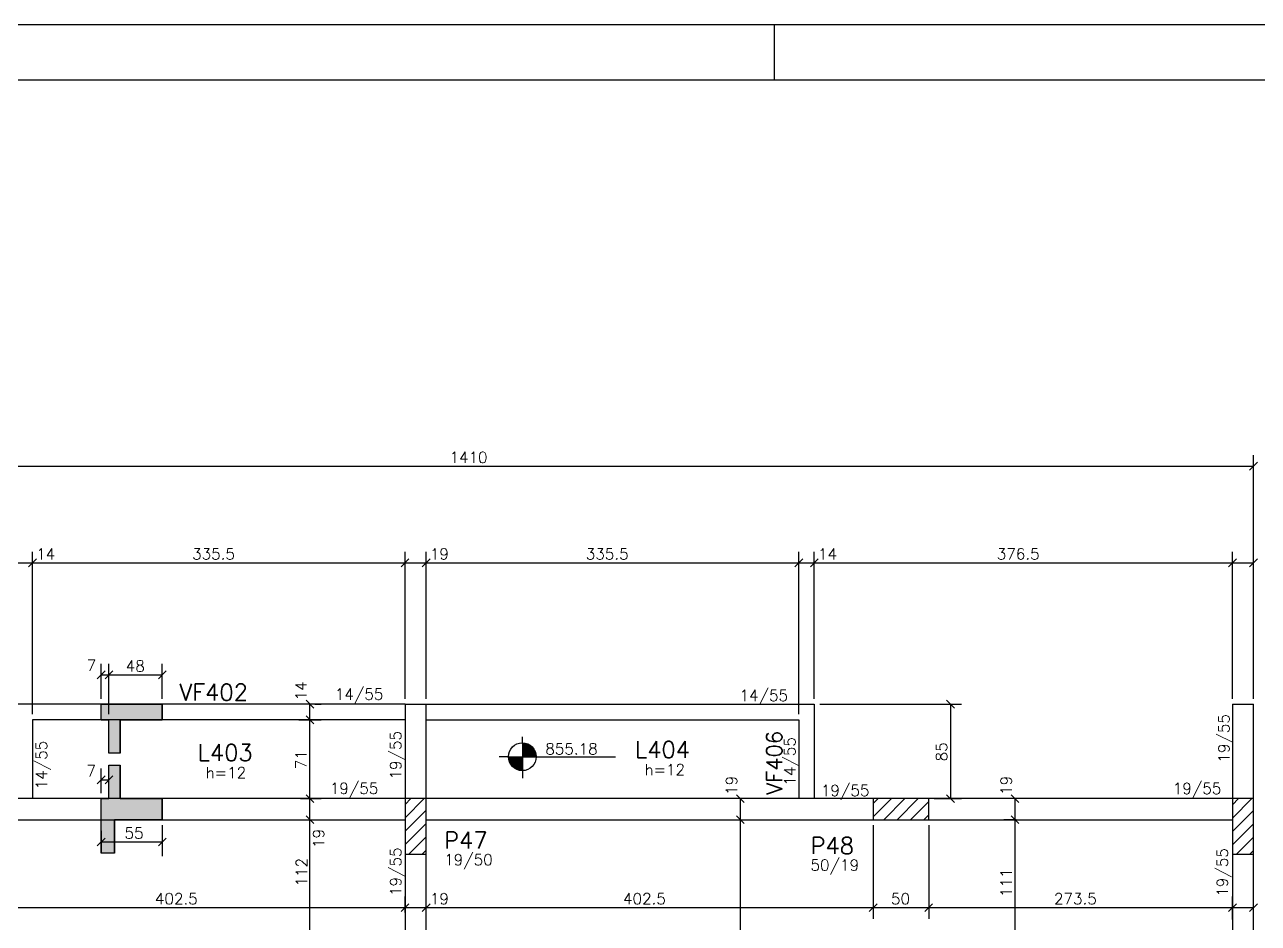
# Model space of a CAD drawing. Extents: x 1435 to 7619, y 830 to 3800.
# Drawn here: x 4366 to 5477, y 2991 to 3800 of the extents above; entities that cross this region are included whole.
import ezdxf

# ---------------------------------------------------------------- set-up
doc = ezdxf.new("R2010")
doc.units = 0
doc.header["$MEASUREMENT"] = 0
for name, color, linetype in [('1', 1, 'CONTINUOUS'), ('2', 2, 'CONTINUOUS'), ('3', 3, 'CONTINUOUS'), ('4', 4, 'CONTINUOUS'), ('6', 6, 'CONTINUOUS'), ('7', 7, 'CONTINUOUS'), ('8', 8, 'CONTINUOUS'), ('9', 9, 'CONTINUOUS')]:
    doc.layers.add(name, color=color, linetype=linetype)
doc.styles.get("Standard").update_dxf_attribs({"font": 'ROMANS.SHX'})

msp = doc.modelspace()

# ---------------------------------------------------------------- linework, layer by layer
at = {"layer": '1', "linetype": 'Continuous'}
msp.add_lwpolyline([(1434.82608, 829.928975), (7619.060405, 829.928975), (7619.060405, 3799.928975), (1434.82608, 3799.928975), (1434.82608, 829.928975)], dxfattribs=at)
at = {"layer": '2', "linetype": 'Continuous'}
for p, q in [((5469.054466, 3398.772644), (5476.125534, 3405.843712)), ((4369.554466, 3311.782786), (4376.625534, 3318.853854)), ((4369.554466, 3311.782786), (4376.625534, 3318.853854)), ((4705.054466, 3311.782786), (4712.125534, 3318.853854)), ((4705.054466, 3311.782786), (4712.125534, 3318.853854)), ((4724.054466, 3311.782786), (4731.125534, 3318.853854)), ((4724.054466, 3311.782786), (4731.125534, 3318.853854)), ((5059.554466, 3311.782786), (5066.625534, 3318.853854)), ((5059.554466, 3311.782786), (5066.625534, 3318.853854)), ((5073.554466, 3311.782786), (5080.625534, 3318.853854)), ((5073.554466, 3311.782786), (5080.625534, 3318.853854)), ((5450.054466, 3311.782786), (5457.125534, 3318.853854)), ((5450.054466, 3311.782786), (5457.125534, 3318.853854)), ((5469.054466, 3311.782786), (5476.125534, 3318.853854)), ((4431.469817, 3210.895119), (4438.540885, 3217.966187)), ((4438.469817, 3210.895119), (4445.540885, 3217.966187)), ((4438.469817, 3210.895119), (4445.540885, 3217.966187)), ((4486.469817, 3210.895119), (4493.540885, 3217.966187)), ((4626.466779, 3184.489466), (4619.395711, 3191.560534)), ((5196.164258, 3191.560534), (5203.235326, 3184.489466)), ((4626.466779, 3170.489466), (4619.395711, 3177.560534)), ((4626.466779, 3170.489466), (4619.395711, 3177.560534)), ((4431.469817, 3116.477405), (4438.540885, 3123.548473)), ((4431.469817, 3116.477405), (4438.540885, 3123.548473)), ((4438.469817, 3116.477405), (4445.540885, 3123.548473)), ((4438.469817, 3116.477405), (4445.540885, 3123.548473)), ((4626.466779, 3099.489466), (4619.395711, 3106.560534)), ((4626.466779, 3099.489466), (4619.395711, 3106.560534)), ((4626.466779, 3099.489466), (4619.395711, 3106.560534)), ((5014.010328, 3099.489466), (5006.93926, 3106.560534)), ((5014.010328, 3099.489466), (5006.93926, 3106.560534)), ((5196.164258, 3106.560534), (5203.235326, 3099.489466)), ((5261.304787, 3099.489466), (5254.23372, 3106.560534)), ((4626.466779, 3080.489466), (4619.395711, 3087.560534)), ((4626.466779, 3080.489466), (4619.395711, 3087.560534)), ((5014.010328, 3080.489466), (5006.93926, 3087.560534)), ((5014.010328, 3080.489466), (5006.93926, 3087.560534)), ((5261.304787, 3080.489466), (5254.23372, 3087.560534)), ((5261.304787, 3080.489466), (5254.23372, 3087.560534)), ((4431.469817, 3060.470467), (4438.540885, 3067.541535)), ((4486.469817, 3060.470467), (4493.540885, 3067.541535)), ((4705.054466, 3001.331838), (4712.125534, 3008.402905)), ((4705.054466, 3001.331838), (4712.125534, 3008.402905)), ((4724.054466, 3001.331838), (4731.125534, 3008.402905)), ((4724.054466, 3001.331838), (4731.125534, 3008.402905)), ((5126.554466, 3001.331838), (5133.625534, 3008.402905)), ((5126.554466, 3001.331838), (5133.625534, 3008.402905)), ((5176.554466, 3001.331838), (5183.625534, 3008.402905)), ((5176.554466, 3001.331838), (5183.625534, 3008.402905)), ((5450.054466, 3001.331838), (5457.125534, 3008.402905)), ((5450.054466, 3001.331838), (5457.125534, 3008.402905)), ((5469.054466, 3001.331838), (5476.125534, 3008.402905))]:
    msp.add_line(p, q, dxfattribs=at)
at = {"layer": '3', "linetype": 'Continuous'}
for p, q in [((5040.832831, 3799.928975), (5040.832831, 3749.929475)), ((4708.59, 3188.025), (4359.09, 3188.025)), ((4727.59, 3188.025), (5077.09, 3188.025)), ((5077.09, 3188.025), (5077.09, 3103.025)), ((4373.09, 3174.025), (4373.09, 3103.025)), ((4708.59, 3174.025), (4373.09, 3174.025)), ((4727.59, 3174.025), (5063.09, 3174.025)), ((5063.09, 3174.025), (5063.09, 3103.025)), ((4814.205302, 3153.213561), (4814.205302, 3158.718305)), ((4814.205302, 3153.213561), (4814.205302, 3128.213561)), ((4814.205302, 3152.606213), (4818.054427, 3152.606213)), ((4814.205302, 3151.813364), (4819.953764, 3151.813364)), ((4814.205302, 3151.020515), (4821.27756, 3151.020515)), ((4814.205302, 3150.227654), (4822.312821, 3150.227654)), ((4814.205302, 3149.434865), (4823.160161, 3149.434865)), ((4814.205302, 3148.642016), (4823.86917, 3148.642016)), ((4814.205302, 3147.849155), (4824.468506, 3147.849155)), ((4814.205302, 3147.056306), (4824.976529, 3147.056306)), ((4814.205302, 3146.263457), (4825.405682, 3146.263457)), ((4814.205302, 3145.470608), (4825.76474, 3145.470608)), ((4814.205302, 3144.677759), (4826.060046, 3144.677759)), ((4814.205302, 3143.884957), (4826.296319, 3143.884957)), ((4801.705302, 3140.713561), (4793.278598, 3140.713561)), ((4814.205254, 3139.92076), (4801.705254, 3139.92076)), ((4801.705302, 3140.713561), (4826.705302, 3140.713561)), ((4814.205254, 3139.127911), (4801.806248, 3139.127911)), ((4814.205254, 3138.335061), (4801.933611, 3138.335061)), ((4814.205254, 3137.542212), (4802.114237, 3137.542212)), ((4814.205254, 3136.749411), (4802.35051, 3136.749411)), ((4814.205254, 3135.956514), (4802.645815, 3135.956514)), ((4814.205254, 3135.163713), (4803.004874, 3135.163713)), ((4814.205254, 3134.370864), (4803.434027, 3134.370864)), ((4814.205254, 3133.578015), (4803.94205, 3133.578015)), ((4814.205254, 3132.785166), (4804.541434, 3132.785166)), ((4814.205302, 3143.092108), (4826.476897, 3143.092108)), ((4814.205302, 3142.299259), (4826.604308, 3142.299259)), ((4814.205302, 3141.50641), (4826.705302, 3141.50641)), ((4826.705302, 3140.713561), (4898.128051, 3140.713561)), ((4814.205254, 3131.992364), (4805.250395, 3131.992364)), ((4814.205254, 3131.199456), (4806.097735, 3131.199456)), ((4814.205254, 3130.406654), (4807.132996, 3130.406654)), ((4814.205254, 3129.613805), (4808.456791, 3129.613805)), ((4814.205254, 3128.820956), (4810.356177, 3128.820956)), ((4814.205302, 3128.213561), (4814.205302, 3121.345029)), ((4708.59, 3085.779937), (4725.835063, 3103.025)), ((4708.59, 3097.800752), (4713.814248, 3103.025)), ((5130.09, 3086.551402), (5146.563598, 3103.025)), ((5130.09, 3098.572218), (5134.542782, 3103.025)), ((5139.584413, 3084.025), (5158.584413, 3103.025)), ((5151.605228, 3084.025), (5170.605228, 3103.025)), ((5163.626043, 3084.025), (5180.09, 3100.488957)), ((5453.59, 3085.48939), (5471.12561, 3103.025)), ((5453.59, 3097.510205), (5459.104795, 3103.025)), ((4708.59, 3073.759122), (4727.59, 3092.759122)), ((5175.646859, 3084.025), (5180.09, 3088.468141)), ((5453.59, 3073.468575), (5472.59, 3092.468575)), ((4708.59, 3061.738307), (4727.59, 3080.738307)), ((5453.59, 3061.447759), (5472.59, 3080.447759)), ((4711.897509, 3053.025), (4727.59, 3068.717491)), ((5457.188056, 3053.025), (5472.59, 3068.426944)), ((4723.918324, 3053.025), (4727.59, 3056.696676)), ((5469.208871, 3053.025), (5472.59, 3056.406129))]:
    msp.add_line(p, q, dxfattribs=at)
for points in [[(4708.59, 3188.025), (4708.59, 3103.025)], [(4708.59, 3188.025), (4727.59, 3188.025)], [(4727.59, 3103.025), (4727.59, 3188.025)], [(5453.59, 3188.025), (5453.59, 3103.025)], [(5453.59, 3188.025), (5472.59, 3188.025)], [(5472.59, 3103.025), (5472.59, 3188.025)], [(4708.59, 3103.025), (4306.09, 3103.025)], [(5130.09, 3103.025), (4727.59, 3103.025)], [(5453.59, 3103.025), (5180.09, 3103.025)], [(4306.09, 3084.025), (4708.59, 3084.025)], [(4727.59, 3084.025), (5130.09, 3084.025)], [(5180.09, 3084.025), (5453.59, 3084.025)], [(4708.59, 3053.025), (4708.59, 2972.025)], [(4727.59, 2972.025), (4727.59, 3053.025)], [(5453.59, 3053.025), (5453.59, 2773.025)], [(5472.59, 2773.025), (5472.59, 3053.025)]]:
    msp.add_lwpolyline(points, dxfattribs=at)
msp.add_circle((4814.205302, 3140.713561), 12.5, dxfattribs=at)
at = {"layer": '6', "linetype": 'Continuous'}
for p, q in [((4435.005351, 3174.025), (4435.005351, 3188.025)), ((4435.005351, 3188.025), (4490.005351, 3188.025)), ((4490.005351, 3174.025), (4490.005351, 3188.025)), ((4435.005351, 3174.025), (4442.005351, 3174.025)), ((4442.005351, 3144.025), (4442.005351, 3174.025)), ((4452.005351, 3144.025), (4452.005351, 3174.025)), ((4452.005351, 3174.025), (4490.005351, 3174.025)), ((4442.005351, 3144.025), (4442.005351, 3144.025)), ((4442.005351, 3103.025), (4442.005351, 3133.025)), ((4452.005351, 3103.025), (4452.005351, 3133.025)), ((4435.005351, 3084.025), (4435.005351, 3103.025)), ((4435.005351, 3103.025), (4442.005351, 3103.025)), ((4442.005351, 3103.025), (4442.005351, 3103.025)), ((4452.005351, 3103.025), (4490.005351, 3103.025)), ((4490.005351, 3084.025), (4490.005351, 3103.025)), ((4435.005351, 3054.025), (4435.005351, 3084.025)), ((4447.005351, 3054.025), (4447.005351, 3084.025)), ((4447.005351, 3084.025), (4490.005351, 3084.025))]:
    msp.add_line(p, q, dxfattribs=at)
msp.add_lwpolyline([(1584.828547, 879.93055), (7569.064811, 879.93055), (7569.064811, 3749.929475), (1584.828547, 3749.929475), (1584.828547, 879.93055)], dxfattribs=at)
at = {"layer": '7', "linetype": 'Continuous'}
for points in [[(4708.59, 3053.025), (4727.59, 3053.025), (4727.59, 3103.025), (4708.59, 3103.025), (4708.59, 3053.025)], [(5130.09, 3084.025), (5180.09, 3084.025), (5180.09, 3103.025), (5130.09, 3103.025), (5130.09, 3084.025)], [(5453.59, 3053.025), (5472.59, 3053.025), (5472.59, 3103.025), (5453.59, 3103.025), (5453.59, 3053.025)]]:
    msp.add_lwpolyline(points, dxfattribs=at)
at = {"layer": '8', "linetype": 'Continuous'}
for points in [[(4435.005351, 3188.025), (4490.005351, 3188.025), (4490.005351, 3174.025), (4452.005351, 3174.025), (4452.005351, 3144.025), (4442.005351, 3144.025), (4442.005351, 3174.025), (4435.005351, 3174.025), (4435.005351, 3188.025)], [(4442.005351, 3133.025), (4452.005351, 3133.025), (4452.005351, 3103.025), (4490.005351, 3103.025), (4490.005351, 3084.025), (4447.005351, 3084.025), (4447.005351, 3054.025), (4435.005351, 3054.025), (4435.005351, 3103.025), (4442.005351, 3103.025), (4442.005351, 3133.025)]]:
    msp.add_lwpolyline(points, dxfattribs=at)
for points in [[(4442.005351, 3174.025), (4435.005351, 3174.025), (4490.005351, 3188.025)], [(4490.005351, 3188.025), (4435.005351, 3174.025), (4435.005351, 3188.025)], [(4452.005351, 3174.025), (4442.005351, 3174.025), (4490.005351, 3188.025)], [(4490.005351, 3188.025), (4490.005351, 3174.025), (4452.005351, 3174.025)], [(4452.005351, 3144.025), (4442.005351, 3144.025), (4452.005351, 3174.025)], [(4442.005351, 3144.025), (4442.005351, 3174.025), (4452.005351, 3174.025)], [(4442.005351, 3103.025), (4442.005351, 3133.025), (4452.005351, 3133.025)], [(4442.005351, 3103.025), (4452.005351, 3133.025), (4447.005351, 3084.025)], [(4452.005351, 3103.025), (4447.005351, 3084.025), (4452.005351, 3133.025)], [(4442.005351, 3103.025), (4447.005351, 3054.025), (4435.005351, 3054.025)], [(4442.005351, 3103.025), (4435.005351, 3054.025), (4435.005351, 3103.025)], [(4442.005351, 3103.025), (4447.005351, 3084.025), (4447.005351, 3054.025)], [(4452.005351, 3103.025), (4490.005351, 3084.025), (4447.005351, 3084.025)], [(4452.005351, 3103.025), (4490.005351, 3103.025), (4490.005351, 3084.025)]]:
    msp.add_solid(points, dxfattribs=at)
at = {"layer": '9', "linetype": 'Continuous'}
for p, q in [((5472.59, 3386.515235), (5472.59, 3412.308178)), ((4062.59, 3402.308178), (5472.59, 3402.308178)), ((5472.59, 3320.31832), (5472.59, 3409.37602)), ((4373.09, 3179.025), (4373.09, 3325.31832)), ((4708.59, 3193.025), (4708.59, 3325.31832)), ((4727.59, 3193.025), (4727.59, 3325.31832)), ((5063.09, 3179.025), (5063.09, 3325.31832)), ((5077.09, 3193.025), (5077.09, 3325.31832)), ((5453.59, 3193.025), (5453.59, 3325.31832)), ((5472.59, 3193.025), (5472.59, 3325.31832)), ((4359.09, 3315.31832), (4373.09, 3315.31832)), ((4373.09, 3315.31832), (4708.59, 3315.31832)), ((4708.59, 3315.31832), (4727.59, 3315.31832)), ((4727.59, 3315.31832), (5063.09, 3315.31832)), ((5063.09, 3315.31832), (5077.09, 3315.31832)), ((5077.09, 3315.31832), (5453.59, 3315.31832)), ((5453.59, 3315.31832), (5472.59, 3315.31832)), ((4435.005351, 3193.025), (4435.005351, 3224.430653)), ((4442.005351, 3179.025), (4442.005351, 3224.430653)), ((4490.005351, 3193.025), (4490.005351, 3224.430653)), ((4435.005351, 3214.430653), (4442.005351, 3214.430653)), ((4442.005351, 3214.430653), (4490.005351, 3214.430653)), ((4622.931245, 3174.025), (4622.931245, 3188.025)), ((4627.44253, 3188.025), (4632.931245, 3188.025)), ((5082.09, 3188.025), (5209.699792, 3188.025)), ((5199.699792, 3188.025), (5199.699792, 3103.025)), ((4612.835448, 3174.025), (4632.931245, 3174.025)), ((4622.931245, 3103.025), (4622.931245, 3174.025)), ((4435.005351, 3108.025), (4435.005351, 3130.012939)), ((4435.005351, 3108.025), (4435.005351, 3130.012939)), ((4442.005351, 3113.591303), (4442.005351, 3130.012939)), ((4442.005351, 3113.591303), (4442.005351, 3130.012939)), ((4435.005351, 3120.012939), (4442.005351, 3120.012939)), ((4435.005351, 3120.012939), (4442.005351, 3120.012939)), ((4614.353067, 3103.025), (4632.931245, 3103.025)), ((4622.931245, 3084.025), (4622.931245, 3103.025)), ((4626.224311, 3103.025), (4632.931245, 3103.025)), ((5010.474794, 3084.025), (5010.474794, 3103.025)), ((5185.09, 3103.025), (5209.699792, 3103.025)), ((5260.039991, 3103.025), (5247.769254, 3103.025)), ((5257.769254, 3084.025), (5257.769254, 3103.025)), ((4490.005351, 3079.025), (4490.005351, 3051.074314)), ((4622.931245, 2972.025), (4622.931245, 3084.025)), ((5010.474794, 2773.025), (5010.474794, 3084.025)), ((5130.09, 3079.025), (5130.09, 2994.867371)), ((5180.09, 3079.025), (5180.09, 2994.867371)), ((5258.947008, 3084.025), (5247.769254, 3084.025)), ((5257.769254, 2973.025), (5257.769254, 3084.025)), ((4435.005351, 3074.121623), (4435.005351, 3054.006001)), ((4435.005351, 3064.006001), (4490.005351, 3064.006001)), ((4708.59, 3000.515236), (4708.59, 3014.867371)), ((4727.59, 3000.037698), (4727.59, 3014.867371)), ((5453.59, 2994.097358), (5453.59, 3014.867371)), ((5472.59, 2994.097358), (5472.59, 3014.867371)), ((4306.09, 3004.867371), (4708.59, 3004.867371)), ((4708.59, 3004.867371), (4727.59, 3004.867371)), ((4727.59, 3004.867371), (5130.09, 3004.867371)), ((5130.09, 3004.867371), (5180.09, 3004.867371)), ((5180.09, 3004.867371), (5453.59, 3004.867371)), ((5453.59, 3004.867371), (5472.59, 3004.867371))]:
    msp.add_line(p, q, dxfattribs=at)

# ---------------------------------------------------------------- texts
at = {"layer": '2', "linetype": 'Continuous'}
for s, p in [('1410', (4748.59, 3405.308178)), ('14', (4376.42333, 3318.31832)), ('335.5', (4516.84, 3318.31832)), ('19', (4730.92333, 3318.31832)), ('335.5', (4871.34, 3318.31832)), ('14', (5080.42333, 3318.31832)), ('376.5', (5241.34, 3318.31832)), ('7', (4421.885295, 3218.069955)), ('48', (4457.076078, 3217.430653)), ('7', (4421.672021, 3123.012939)), ('7', (4421.672021, 3123.012939)), ('55', (4456.005351, 3067.006001)), ('402.5', (4483.34, 3007.867371)), ('19', (4730.92333, 3007.867371)), ('402.5', (4904.84, 3007.867371)), ('50', (5146.09, 3007.867371)), ('273.5', (5292.84, 3007.867371))]:
    msp.add_text(s, height=10, dxfattribs=at).set_placement(p)
for s, p in [('14', (4619.931245, 3191.35833)), ('85', (5196.699792, 3136.525)), ('71', (4619.931245, 3129.525)), ('19', (5007.474794, 3106.35833)), ('19', (5254.769254, 3106.35833)), ('19', (4635.765646, 3058.59122)), ('112', (4620.342121, 3023.886032)), ('111', (5254.769254, 3014.525))]:
    msp.add_text(s, height=10, rotation=90, dxfattribs=at).set_placement(p)
at = {"layer": '3', "linetype": 'Continuous'}
for s, p in [('14/55', (4645.355478, 3192.049403)), ('14/55', (5009.710931, 3190.915656)), ('855.18', (4834.863121, 3142.780967)), ('h=12', (4924.228678, 3124.105597)), ('h=12', (4529.069151, 3121.398988)), ('19/55', (4640.860584, 3107.286541)), ('19/55', (5082.988656, 3105.367668)), ('19/55', (5399.858722, 3107.138038)), ('19/50', (4743.779607, 3042.976022)), ('50/19', (5073.646786, 3038.178901))]:
    msp.add_text(s, height=10, dxfattribs=at).set_placement(p)
for s, p in [('19/55', (5450.868912, 3135.412526)), ('19/55', (4705.136944, 3120.183045)), ('14/55', (5060.023923, 3114.68385)), ('14/55', (4386.207971, 3111.319044)), ('19/55', (4705.136944, 3015.328345)), ('19/55', (5449.46343, 3014.682269))]:
    msp.add_text(s, height=10, rotation=90, dxfattribs=at).set_placement(p)
at = {"layer": '4', "linetype": 'Continuous'}
for s, p in [('VF402', (4505.444782, 3191.30485)), ('L404', (4915.684548, 3139.681576)), ('L403', (4521.949043, 3136.974966)), ('P47', (4743.779607, 3057.976022)), ('P48', (5073.646786, 3053.178901))]:
    msp.add_text(s, height=15, dxfattribs=at).set_placement(p)
msp.add_text('VF406', height=14, rotation=90, dxfattribs=at).set_placement((5048.03006, 3106.57992))

doc.saveas('drawing.dxf')
